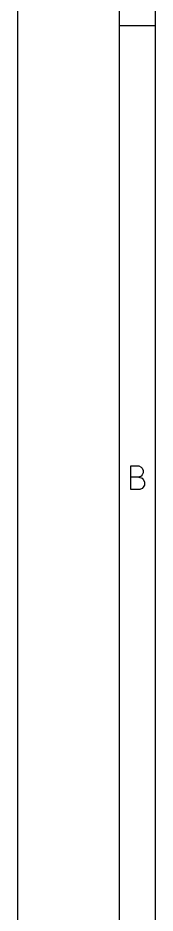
# Model space of a CAD drawing. Header units: inches. Extents: x 0.4 to 11.3, y -7.9 to -0.4.
# Drawn here: x 11 to 11.299, y -4.29 to -2.345 of the extents above; entities that cross this region are included whole.
import ezdxf

# ---------------------------------------------------------------- set-up
doc = ezdxf.new("R2010")
doc.units = ezdxf.units.IN
doc.header["$MEASUREMENT"] = 0
doc.layers.add('LIGHTBLUE', color=172, linetype='CONTINUOUS')
doc.layers.add('RED', color=14, linetype='CONTINUOUS')

msp = doc.modelspace()

# ---------------------------------------------------------------- linework, layer by layer
at = {"layer": 'LIGHTBLUE', "linetype": 'CONTINUOUS'}
msp.add_line((11, -6.45), (11, -0.75), dxfattribs=at)
at = {"layer": 'RED', "linetype": 'CONTINUOUS'}
for p, q in [((11.2993, -0.3937), (11.2993, -7.8743)), ((11.2206, -0.4724), (11.2206, -7.7956)), ((11.2993, -2.3622), (11.2206, -2.3622)), ((11.2465, -3.3698), (11.2465, -3.3186)), ((11.2465, -3.3186), (11.2636, -3.3186)), ((11.2636, -3.3186), (11.2685, -3.3211)), ((11.2685, -3.3211), (11.2709, -3.3235)), ((11.2709, -3.3235), (11.2733, -3.3284)), ((11.2636, -3.343), (11.2465, -3.343)), ((11.2685, -3.3406), (11.2636, -3.343)), ((11.2636, -3.343), (11.2709, -3.3455)), ((11.2709, -3.3381), (11.2685, -3.3406)), ((11.2733, -3.3333), (11.2709, -3.3381)), ((11.2709, -3.3455), (11.2733, -3.3479)), ((11.2733, -3.3284), (11.2733, -3.3333)), ((11.2733, -3.365), (11.2709, -3.3674)), ((11.2733, -3.3479), (11.2758, -3.3528)), ((11.2758, -3.3601), (11.2733, -3.365)), ((11.2758, -3.3528), (11.2758, -3.3601)), ((11.266, -3.3698), (11.2465, -3.3698)), ((11.2709, -3.3674), (11.266, -3.3698))]:
    msp.add_line(p, q, dxfattribs=at)

doc.saveas('drawing.dxf')
